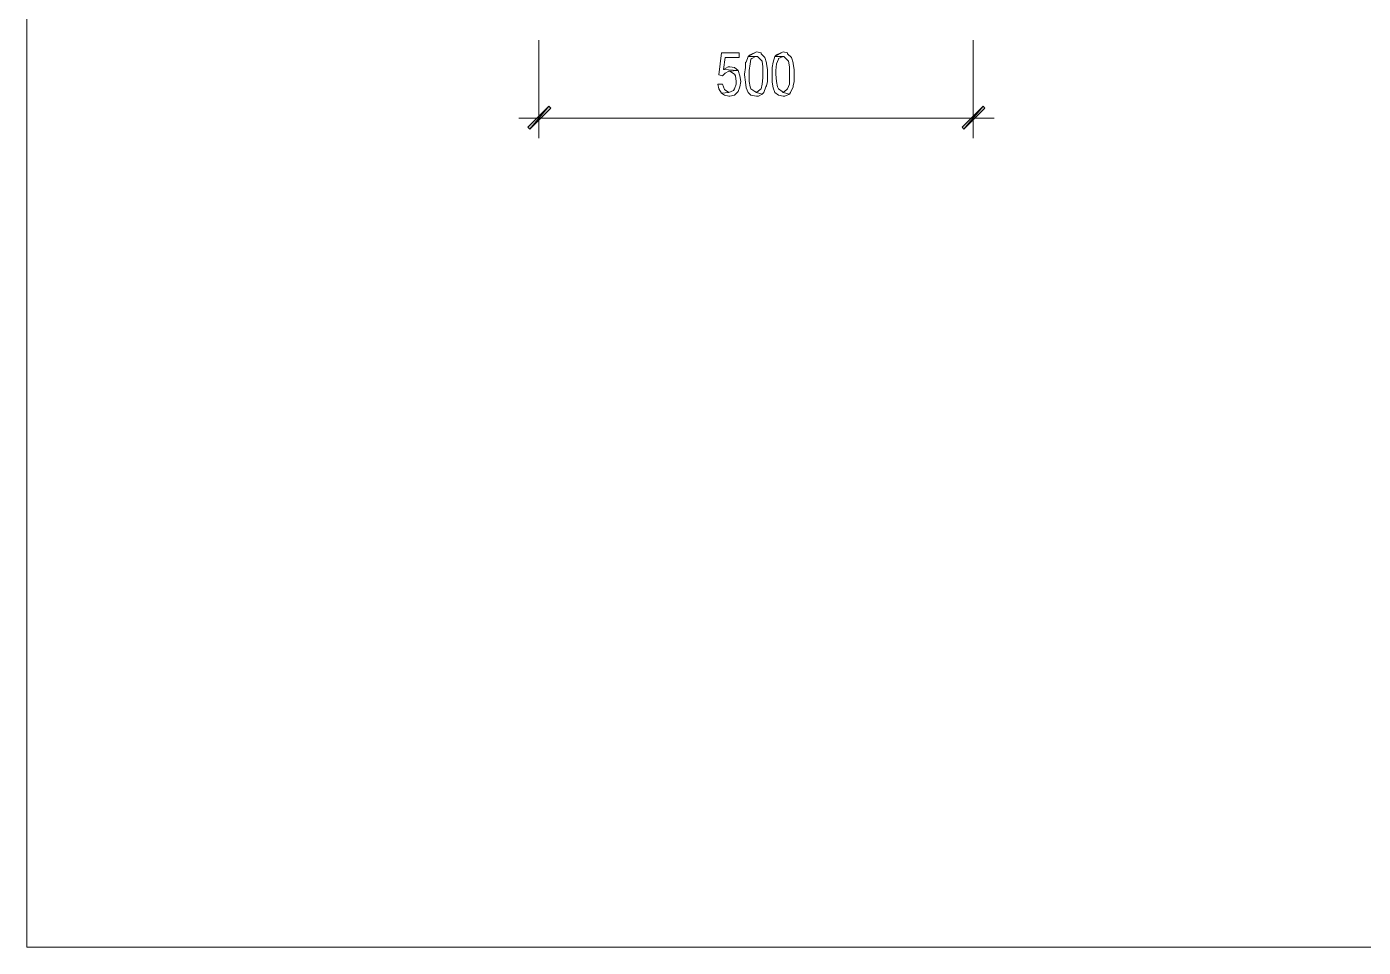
# Model space of a CAD drawing. Header units: millimetres. Extents: x 5117 to 246734, y -48177 to 129208.
# Drawn here: x 211826.1 to 211935, y 2173.7 to 2248.8 of the extents above; entities that cross this region are included whole.
import ezdxf

# ---------------------------------------------------------------- set-up
doc = ezdxf.new("R2010")
doc.units = ezdxf.units.MM
for name, color, linetype, lineweight in [('PCCC_241204-CHI TIET CAU TAO PCCC_dwg-1', 250, 'Continuous', 18), ('PDF_Geometry', 250, 'Continuous', 18), ('PDF_Solid Fills', 250, 'Continuous', 18)]:
    doc.layers.add(name, color=color, linetype=linetype, lineweight=lineweight)

# ---------------------------------------------------------------- blocks, each defined once
blk = doc.blocks.new('PCCC_241204-CHI TIET CAU TAO PCCC_dwg-1605646-PCCC-CHI TIẾT CÂU TẠO PCCC')
at = {"layer": 'PDF_Solid Fills'}
for points in [[(3116.85, 2240.42), (3116.7, 2240.57), (3118.42, 2242.29)], [(3116.85, 2240.42), (3118.57, 2242.14), (3118.42, 2242.29)], [(3152.25, 2240.42), (3153.82, 2242.29), (3152.1, 2240.57)], [(3152.25, 2240.42), (3153.82, 2242.29), (3153.97, 2242.14)]]:
    blk.add_hatch(color=256, dxfattribs=at).paths.add_polyline_path(points)
at = {"layer": 'PDF_Geometry'}
for p, q in [((3117.6, 2247.68), (3117.6, 2239.67)), ((3153, 2247.68), (3153, 2239.67)), ((3115.95, 2241.32), (3154.72, 2241.32))]:
    blk.add_line(p, q, dxfattribs=at)
at = {"layer": 'PDF_Geometry', "flags": 128}
for points in [[(3075.84, 2173.73), (3268.79, 2173.73), (3268.79, 2538.31), (3075.84, 2538.31)], [(3133.92, 2246.63), (3132.49, 2246.63), (3132.27, 2244.84), (3132.57, 2244.76), (3132.79, 2244.99), (3133.09, 2245.14), (3133.84, 2245.21), (3132.64, 2245.28), (3132.79, 2246.26), (3133.92, 2246.26)], [(3133.84, 2245.21), (3133.09, 2245.14), (3133.17, 2245.14), (3133.54, 2244.91), (3133.62, 2244.76), (3133.69, 2244.31), (3133.69, 2244.09), (3133.54, 2243.71), (3133.47, 2243.56), (3133.09, 2243.41), (3132.49, 2243.34), (3132.72, 2243.19), (3133.09, 2243.11), (3133.17, 2243.11), (3133.54, 2243.19), (3133.84, 2243.49), (3133.99, 2243.86), (3134.07, 2244.31), (3133.99, 2244.76)], [(3133.17, 2245.51), (3133.02, 2245.51), (3132.64, 2245.28), (3133.84, 2245.21), (3133.54, 2245.43)], [(3132.57, 2244.09), (3132.19, 2244.09), (3132.27, 2243.71), (3132.49, 2243.34), (3133.09, 2243.41), (3132.72, 2243.64)], [(3118.57, 2242.14), (3118.42, 2242.29), (3116.7, 2240.57), (3116.85, 2240.42)], [(3152.1, 2240.57), (3152.25, 2240.42), (3153.97, 2242.14), (3153.82, 2242.29)]]:
    blk.add_lwpolyline(points, close=True, dxfattribs=at)
for points in [[(3134.66, 2246.33), (3134.51, 2245.88), (3134.44, 2245.88), (3134.44, 2245.43), (3134.36, 2244.91), (3134.36, 2244.84), (3134.44, 2244.24), (3134.51, 2243.79), (3134.66, 2243.41), (3134.89, 2243.19), (3135.34, 2243.11), (3135.49, 2243.11), (3135.79, 2243.26), (3135.34, 2243.41), (3135.19, 2243.49), (3134.89, 2243.71), (3134.81, 2243.86), (3134.74, 2244.31), (3134.74, 2244.91), (3134.74, 2245.21), (3134.81, 2245.73), (3134.89, 2246.11), (3134.96, 2246.18), (3135.26, 2246.33), (3134.66, 2246.33), (3135.34, 2246.71), (3134.81, 2246.48), (3134.66, 2246.33), (3135.26, 2246.33), (3135.41, 2246.33), (3135.71, 2246.03), (3135.79, 2245.96), (3135.86, 2245.51), (3135.86, 2244.91), (3135.86, 2244.61), (3135.79, 2244.09), (3135.71, 2243.71), (3135.64, 2243.64), (3135.34, 2243.41), (3135.79, 2243.26), (3135.94, 2243.41), (3136.09, 2243.86), (3136.16, 2243.94), (3136.24, 2244.31), (3136.24, 2244.91), (3136.24, 2245.28), (3136.16, 2245.73), (3136.16, 2245.81), (3136.01, 2246.26), (3135.71, 2246.56), (3135.71, 2246.63), (3135.34, 2246.71)], [(3136.83, 2246.33), (3136.69, 2245.88), (3136.61, 2245.43), (3136.61, 2244.91), (3136.61, 2244.84), (3136.61, 2244.24), (3136.69, 2243.79), (3136.83, 2243.41), (3137.13, 2243.19), (3137.51, 2243.11), (3137.66, 2243.11), (3138.03, 2243.26), (3137.51, 2243.41), (3137.43, 2243.49), (3137.13, 2243.71), (3137.06, 2243.86), (3136.98, 2244.31), (3136.91, 2244.91), (3136.91, 2245.21), (3136.98, 2245.73), (3137.13, 2246.11), (3137.13, 2246.18), (3137.51, 2246.33), (3136.83, 2246.33), (3137.51, 2246.71), (3136.98, 2246.48), (3136.83, 2246.33), (3137.51, 2246.33), (3137.58, 2246.33), (3137.88, 2246.03), (3137.96, 2245.96), (3138.03, 2245.51), (3138.03, 2244.91), (3138.03, 2244.61), (3138.03, 2244.09), (3137.88, 2243.71), (3137.81, 2243.64), (3137.51, 2243.41), (3138.03, 2243.26), (3138.11, 2243.41), (3138.33, 2243.86), (3138.33, 2243.94), (3138.41, 2244.31), (3138.41, 2244.91), (3138.41, 2245.28), (3138.33, 2245.73), (3138.33, 2245.81), (3138.18, 2246.26), (3137.88, 2246.56), (3137.88, 2246.63), (3137.51, 2246.71)]]:
    blk.add_lwpolyline(points, dxfattribs=at)
at = {"layer": 'PDF_Solid Fills'}
for p, q in [((3116.7, 2240.57), (3118.42, 2242.29)), ((3118.42, 2242.29), (3116.85, 2240.42)), ((3118.42, 2242.29), (3116.85, 2240.42)), ((3116.85, 2240.42), (3118.57, 2242.14)), ((3118.57, 2242.14), (3118.42, 2242.29)), ((3153.82, 2242.29), (3152.1, 2240.57)), ((3152.25, 2240.42), (3153.82, 2242.29)), ((3152.25, 2240.42), (3153.82, 2242.29)), ((3153.97, 2242.14), (3152.25, 2240.42)), ((3153.82, 2242.29), (3153.97, 2242.14)), ((3116.85, 2240.42), (3116.7, 2240.57)), ((3152.1, 2240.57), (3152.25, 2240.42))]:
    blk.add_line(p, q, dxfattribs=at)

msp = doc.modelspace()

# ---------------------------------------------------------------- block references
at = {"layer": 'PCCC_241204-CHI TIET CAU TAO PCCC_dwg-1'}
msp.add_blockref('PCCC_241204-CHI TIET CAU TAO PCCC_dwg-1605646-PCCC-CHI TIẾT CÂU TẠO PCCC', (208750.22, 0), dxfattribs=at)

doc.saveas('drawing.dxf')
